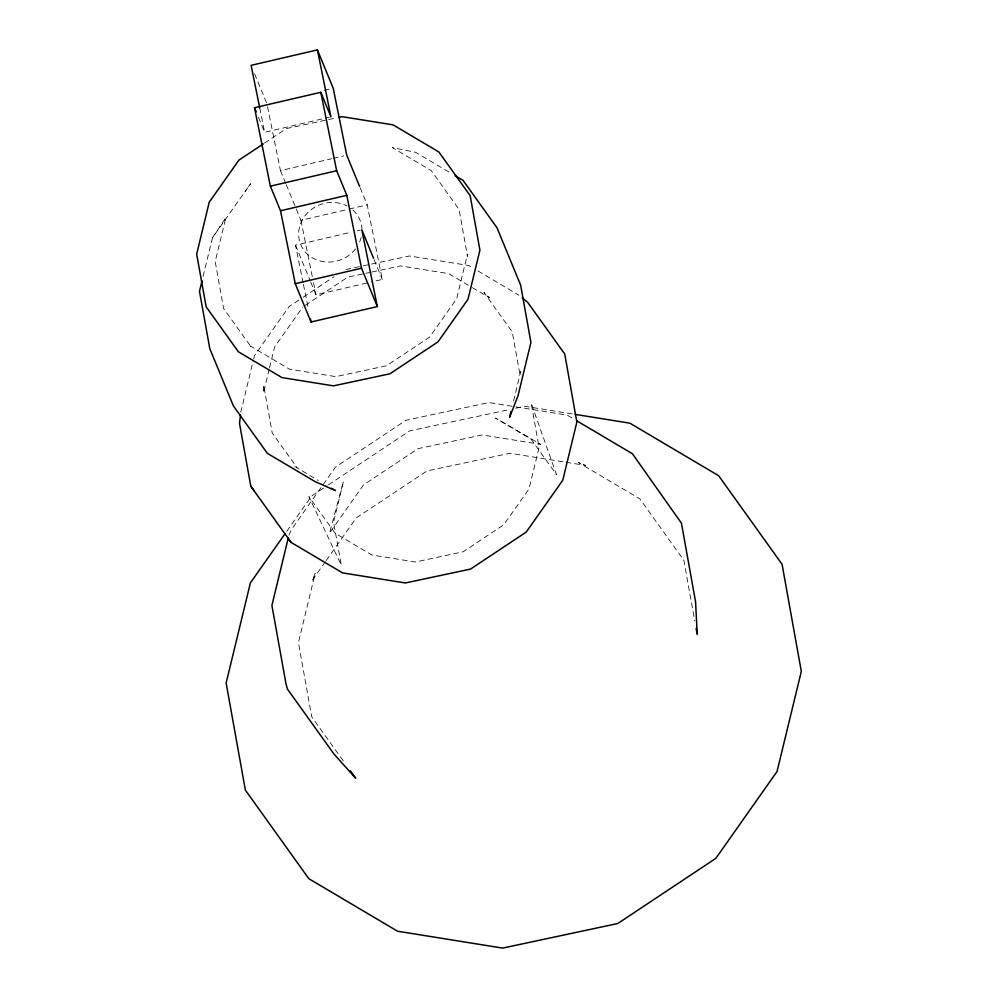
<?xml version="1.0" encoding="UTF-8"?>
<svg xmlns="http://www.w3.org/2000/svg" width="998" height="998" viewBox="0 0 998 998"><rect width="100%" height="100%" fill="white"/><g stroke="black" fill="none" stroke-linecap="round" stroke-linejoin="round"><path stroke-width="0.75" stroke-dasharray="4.99 3.74" d="M203.093 276.434L212.474 237.736L250.635 183.682L245.258 191.242M240.755 412.236L253.38 360.153M253.742 358.669L254.465 355.687L289.046 306.623L301.92 298.078M269.235 369.16L263.484 392.875L263.622 385.066L272.229 432.982L297.042 467.638M269.585 367.676L274.612 346.93L302.718 307.072M288.946 535.165L291.329 529.689L335.428 467.139L405.999 420.258L488.895 402.543L564.556 414.706L567.438 415.28L574.062 419.21M513.558 401.034L520.731 371.393L520.806 375.635M286.8 531.248L311.65 495.994L327.132 485.714M325.311 561.799L312.062 580.587L315.243 573.201L298.414 642.612L311.763 716.888L344.959 763.245M326.196 560.539L356.224 517.937L426.907 470.994L509.928 453.254L564.481 462.024M212.474 237.736L225.835 217.651L215.194 261.576L223.639 308.569L251.459 347.416L250.386 346.032L289.482 369.185L335.765 376.62L386.488 365.779L429.664 337.099L456.635 298.839L467.326 254.727L467.538 256.474L459.092 209.48L431.273 170.633L392.326 147.579L415.567 152.27L449.873 172.579M264.557 143.088L286.376 128.592L327.082 119.897M303.205 297.217L334.105 276.696M305.288 305.363L347.691 277.195L364.295 273.639M328.417 484.853L409.667 430.874L509.654 409.529M324.163 90.319L330.188 88.922M258.457 117.29L264.657 132.31L329.44 117.228M267.526 106.699L280.45 170.633L331.673 158.707M333.182 158.358L343.724 155.9M296.244 208.944L300.922 220.296L347.628 209.418M349.125 209.069L367.214 204.852L382.271 279.415L371.73 281.873M303.13 282.846L295.52 245.196L351.259 232.21M357.284 230.8L360.303 230.101M310.727 282.085L315.979 294.847L370.221 282.222M328.591 119.573L336.126 117.964M345.919 269.535L409.417 255.975L468.761 265.505L472.715 267.851M365.804 273.327L370.333 272.354M371.842 272.03L400.522 265.905L448.738 273.652L471.068 286.875M515.716 408.232L524.811 406.286L573.538 414.12M566.003 462.261L585.701 465.43L578.353 462.473L639.905 498.9L683.867 560.29L694.758 620.918M477.992 270.969L518.898 295.183M472.391 287.649L489.469 297.766L483.918 292.364L512.273 331.96L520.083 375.385M294.747 466.503L318.399 480.5M360.191 187.824L367.214 204.852M374.088 259.555L382.271 279.415M254.627 73.852L266.915 103.655M280.45 170.633L285.715 183.407M286.301 184.817L295.658 207.522M295.52 245.196L310.141 280.663M300.922 220.296L312.299 276.596M313.522 282.683L315.979 294.847M303.429 284.355L308.607 309.954M259.729 107.959L264.657 132.31M361.214 237.225A32.061 29.441 -22.4 0 1 359.33 242.651M355.538 248.914A32.061 29.441 -22.4 0 1 311.925 257.546A32.061 29.441 -22.4 0 1 303.966 217.227A32.061 29.441 -22.4 0 1 347.067 206.025M352.905 210.079A32.061 29.441 -22.4 0 1 361.962 228.617M343.3 482.071L333.569 522.216L341.291 565.167L308.881 496.567L335.141 533.244L371.892 555L415.418 561.999L463.097 551.807L503.691 524.848L529.052 488.87L539.095 447.403L531.123 403.042L556.485 474.611L531.061 439.108L495.47 418.037L540.679 444.335L482.196 434.941L418.112 448.626L363.546 484.878L329.465 533.231L343.3 482.071"/><path stroke-width="1.5" d="M240.456 415.056L239.532 423.551L250.797 486.213L291.079 542.401L342.588 572.889L403.554 582.682L405.562 582.944L470.582 569.06L525.934 532.283L527.231 530.637L562.772 480.225L576.856 422.129L564.756 354.09L527.668 302.294L522.179 297.841M202.008 280.9L199.488 291.329L209.792 348.651L233.42 405.961L267.339 453.341L314.857 481.473L335.478 490.617L331.548 488.284M288.222 538.159L271.905 605.462L286.002 683.867L287.399 689.007L333.943 754.014L355.725 778.278L350.348 770.755M511.038 411.413L509.604 417.339L517.95 396.006L530.936 342.414L520.632 285.091L497.004 227.781L463.072 180.388L455.163 175.71M285.016 533.768L250.398 582.882L226.134 683.006L245.383 790.117L308.794 878.664L397.566 931.221L502.643 948.1L617.787 923.512L715.803 858.392L777.043 771.516L801.319 671.392L782.058 564.269L718.66 475.722L629.888 423.177L575.06 414.357M263.272 143.937L238.884 160.142L209.206 202.245L196.681 254.116L206.149 306.81L238.397 351.807L281.923 377.581L333.457 385.864L389.919 373.801L437.985 341.877L468.012 299.263L479.913 250.174L470.17 195.708L438.983 152.145L436.089 150.324L393.075 124.862L342.164 116.679L339.145 117.327M359.604 186.414L346.743 155.189L333.207 88.223L317.414 49.9L251.122 65.332L259.729 107.959M373.501 258.133L361.812 229.752L377.331 306.573L311.039 322.005L295.246 283.682L280.513 210.765L270.371 186.177L254.527 107.722L320.807 92.29L330.949 116.878L317.414 49.9M270.371 186.177L336.663 170.733L346.805 195.321L361.538 268.25L377.331 306.573M280.513 210.765L346.805 195.321M295.246 283.682L361.538 268.25M576.719 420.769L632.408 453.741L681.434 523.177L695.581 601.819L697.215 634.566M287.898 538.009L291.079 542.401M250.797 486.213L254.29 491.028M254.527 107.722L256.212 111.826M320.807 92.29L336.663 170.733M310.428 318.998L311.039 322.005M696.117 628.503L696.941 633.044"/></g></svg>
